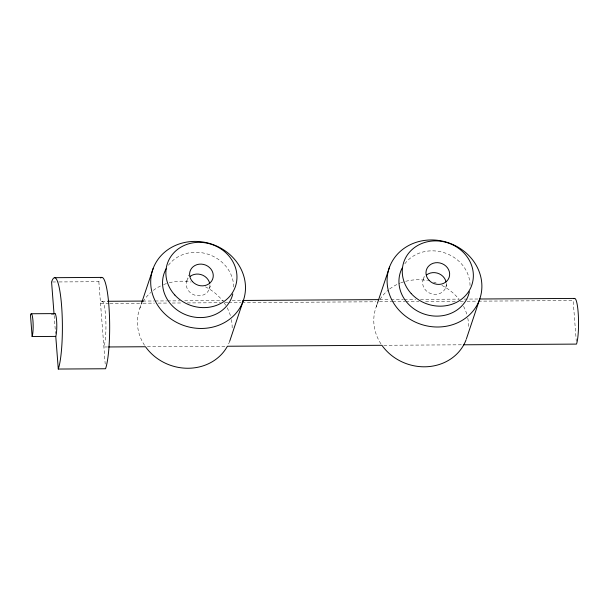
<?xml version="1.0" encoding="UTF-8"?>
<svg xmlns="http://www.w3.org/2000/svg" width="609" height="609" viewBox="0 0 609 609"><rect width="100%" height="100%" fill="white"/><g stroke="black" fill="none" stroke-linecap="round" stroke-linejoin="round"><path stroke-width="0.46" stroke-dasharray="3.04 2.28" d="M139.811 308.337L140.991 304.797M186.849 280.833L188.79 275.024M209.329 289.024L210.722 284.883M376.202 306.883L377.39 303.351M423.247 279.386L424.907 274.408M445.727 287.577L447.394 282.606M52.519 281.982L58.19 281.952M59.134 281.944L98.848 281.701A47.86 7.453 89.6 0 1 99.747 279.478M101.931 301.31L107.633 301.28M142.818 301.067L154.229 300.991M155.181 300.991L166.592 300.915M167.544 300.915L179.906 300.838M184.664 300.808L223.655 300.572M232.212 300.519L241.72 300.458M379.605 299.613L390.064 299.552M391.016 299.544L403.379 299.468M404.33 299.461L415.741 299.392M420.499 299.362L459.483 299.126M464.241 299.095L478.507 299.004M109.041 303.411L100.531 303.465A23.934 3.723 89.6 0 1 105.54 315.279A23.934 3.723 89.6 0 1 103.888 346.993L107.671 346.97M109.985 303.404L142.148 303.206M143.092 303.206L154.389 303.137M158.15 303.115L168.51 303.046M172.271 303.023L181.688 302.97M187.328 302.932L220.275 302.734M224.987 302.703L227.835 302.688M228.778 302.681L241.103 302.604M242.055 302.597L375.7 301.782M379.491 301.76L391.724 301.683M392.668 301.676L404.901 301.6M405.845 301.592L419.022 301.516M425.607 301.47L455.73 301.288M463.282 301.242L460.434 301.257A47.86 43.018 18.5 0 1 461.866 303.396M467.065 301.219L477.486 301.158M478.43 301.151L573.145 300.572L576.289 341.261M51.255 314.655L54.087 314.64M147.393 346.727L227.401 346.239M383.784 345.28L461.911 344.801M98.848 281.701L105.197 364.03M54.163 315.584L55.548 333.565M380.937 343.872A47.86 43.018 18.5 0 1 377.687 303.434M379.993 299.331A47.86 43.018 18.5 0 1 388.42 289.937M389.722 288.917A47.86 43.018 18.5 0 1 399.976 283.17M400.768 282.858A47.86 43.018 18.5 0 1 404.026 281.761M405.693 281.305A47.86 43.018 18.5 0 1 427.541 280.604M433.616 282.096A47.86 43.018 18.5 0 1 436.158 282.949M441.906 285.431A47.86 43.018 18.5 0 1 458.889 299.186M463.563 306.35A47.86 43.018 18.5 0 1 467.004 314.899M467.773 318.111A47.86 43.018 18.5 0 1 468.534 327.726M229.738 341.116A47.86 43.018 18.5 0 1 228.261 344.565M144.546 345.318A47.86 43.018 18.5 0 1 141.288 304.881M143.092 301.577A47.86 43.018 18.5 0 1 150.766 292.457M153.331 290.364A47.86 43.018 18.5 0 1 162.793 284.943M163.577 284.616A47.86 43.018 18.5 0 1 168.465 282.972M169.294 282.751A47.86 43.018 18.5 0 1 191.142 282.051M205.507 286.877A47.86 43.018 18.5 0 1 222.491 300.64M224.043 302.711A47.86 43.018 18.5 0 1 225.916 305.573M227.172 307.796A47.86 43.018 18.5 0 1 230.605 316.345M231.382 319.558A47.86 43.018 18.5 0 1 232.09 330.116M404.818 263.781A35.901 32.262 18.5 0 1 444.844 252.925A35.901 32.262 18.5 0 1 470.034 285.827M446.306 283.406A11.967 10.756 18.5 0 1 431.484 293.812A11.967 10.756 18.5 0 1 424.595 276.912M168.427 265.227A35.901 32.262 18.5 0 1 208.895 254.524A35.901 32.262 18.5 0 1 233.62 288.126M209.907 284.86A11.967 10.756 18.5 0 1 195.086 295.258A11.967 10.756 18.5 0 1 188.204 278.359"/><path stroke-width="0.91" d="M141.288 303.914L153.125 268.539M229.738 341.116L243.06 301.318A47.86 43.018 18.5 0 0 188.592 241.811A47.86 43.018 18.5 0 0 162.626 311.656A47.86 43.018 18.5 0 0 243.06 301.318M377.39 303.351L389.524 267.092M466.433 338.779L479.45 299.872A47.86 43.018 18.5 0 0 424.983 240.357A47.86 43.018 18.5 0 0 399.024 310.209A47.86 43.018 18.5 0 0 479.45 299.872M54.376 277.689L101.657 277.399M107.633 301.28L142.818 301.067M242.671 300.45L378.653 299.62M479.458 299.004L574.553 298.418M31.394 313.749L55.031 313.605M32.132 336.549A11.967 1.865 89.6 0 0 32.955 320.692A11.967 1.865 89.6 0 0 30.45 314.784L32.132 336.549L55.769 336.404L58.289 369.046L105.563 368.757A47.86 7.453 89.6 0 0 109.247 311.184A47.86 7.453 89.6 0 0 100.691 278.031M108.615 346.963L145.513 346.742A47.86 43.018 18.5 0 0 227.401 346.239L381.904 345.295A47.86 43.018 18.5 0 0 427.617 366.694A47.86 43.018 18.5 0 0 466.136 339.67M463.792 344.793L576.51 344.1A23.934 3.723 89.6 0 0 578.344 315.31A23.934 3.723 89.6 0 0 574.066 298.737M54.018 313.704L51.575 281.99A47.86 7.453 89.6 0 1 61.585 305.619A47.86 7.453 89.6 0 1 58.289 369.046M54.551 313.719A11.967 1.865 89.6 0 1 56.69 322.009A11.967 1.865 89.6 0 1 55.769 336.404M469.387 291.719A35.901 32.262 18.5 0 1 423.681 313.886A35.901 32.262 18.5 0 1 402.123 268.089M426.627 274.887A11.967 10.756 18.5 0 1 446.092 281.99M232.805 293.995A35.901 32.262 18.5 0 1 186.407 315.013A35.901 32.262 18.5 0 1 166.12 268.79M190.229 276.341A11.967 10.756 18.5 0 1 209.702 283.436M411.22 293.576A35.901 32.262 18.5 0 0 471.541 285.827A35.901 32.262 18.5 0 0 430.692 241.194A35.901 32.262 18.5 0 0 411.22 293.576M428.949 280.216A11.967 10.756 18.5 0 0 449.054 277.628A11.967 10.756 18.5 0 0 435.443 262.753A11.967 10.756 18.5 0 0 428.949 280.216M174.821 295.03A35.901 32.262 18.5 0 0 235.143 287.273A35.901 32.262 18.5 0 0 194.294 242.641A35.901 32.262 18.5 0 0 174.821 295.03M192.551 281.662A11.967 10.756 18.5 0 0 212.663 279.074A11.967 10.756 18.5 0 0 199.044 264.199A11.967 10.756 18.5 0 0 192.551 281.662"/></g></svg>
